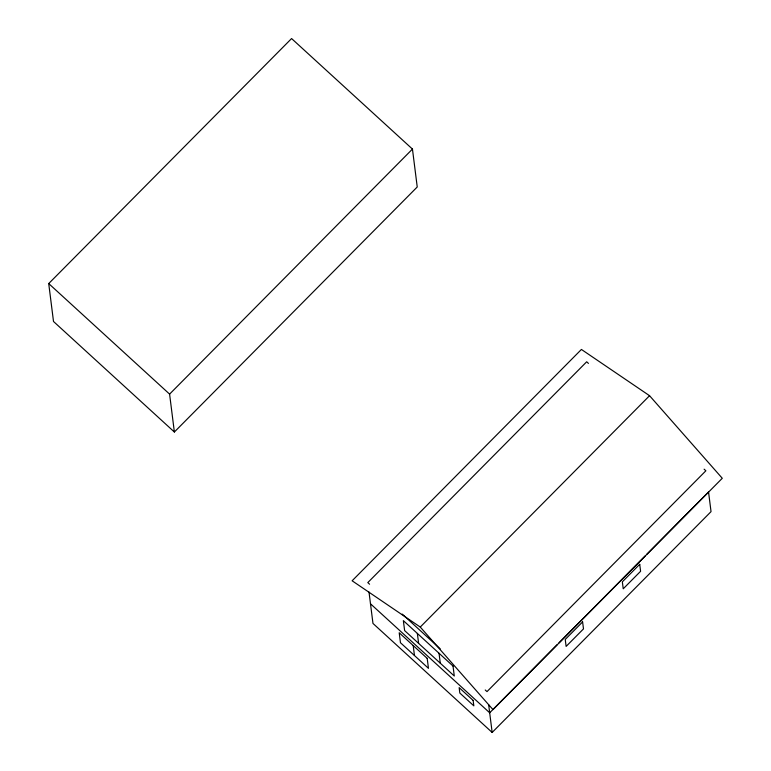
<?xml version="1.0" encoding="UTF-8"?>
<svg xmlns="http://www.w3.org/2000/svg" width="771" height="771" viewBox="0 0 771 771"><rect width="100%" height="100%" fill="white"/><g stroke="black" fill="none" stroke-linecap="round" stroke-linejoin="round"><path stroke-width="1.16" d="M48.718 283.574L291.583 38.55L412.456 149.082L417.236 186.987L174.371 432.011L53.507 321.478L48.718 283.574L169.591 394.116L174.371 432.011M169.591 394.116L412.456 149.082M420.262 627.045L649.558 395.706L722.282 478.28L492.987 709.609L420.262 627.045L352.125 580.785L581.411 349.446L649.558 395.706M557.279 644.585L489.681 712.789L370.485 603.789M558.975 642.879L645.173 555.92M646.859 554.214L708.549 491.975L711.035 511.636L492.158 732.45L372.971 623.44L369.001 592.012M588.446 363.401L586.683 361.782L367.806 582.597L369.579 584.216M704.106 469.173L705.87 470.792L487.002 691.606L485.238 689.997M402.24 614.092L440.212 648.816M488.641 704.549L492.158 732.45M439.027 653.249L440.289 663.205M417.362 633.434L418.614 643.38M413.198 645.568L414.461 655.523M582.606 621.918L565.239 639.438L566.116 646.416L583.493 628.895L582.606 621.918M639.718 564.295L622.342 581.826L623.228 588.803L640.595 571.282L639.718 564.295M453.03 666.057L403.358 620.636L404.621 630.582L454.283 676.003L453.03 666.057M427.201 658.376L399.205 632.769L400.457 642.725L428.454 668.322L427.201 658.376M473.143 700.425L459.15 687.626L459.824 693.042L473.828 705.841L473.143 700.425"/></g></svg>
